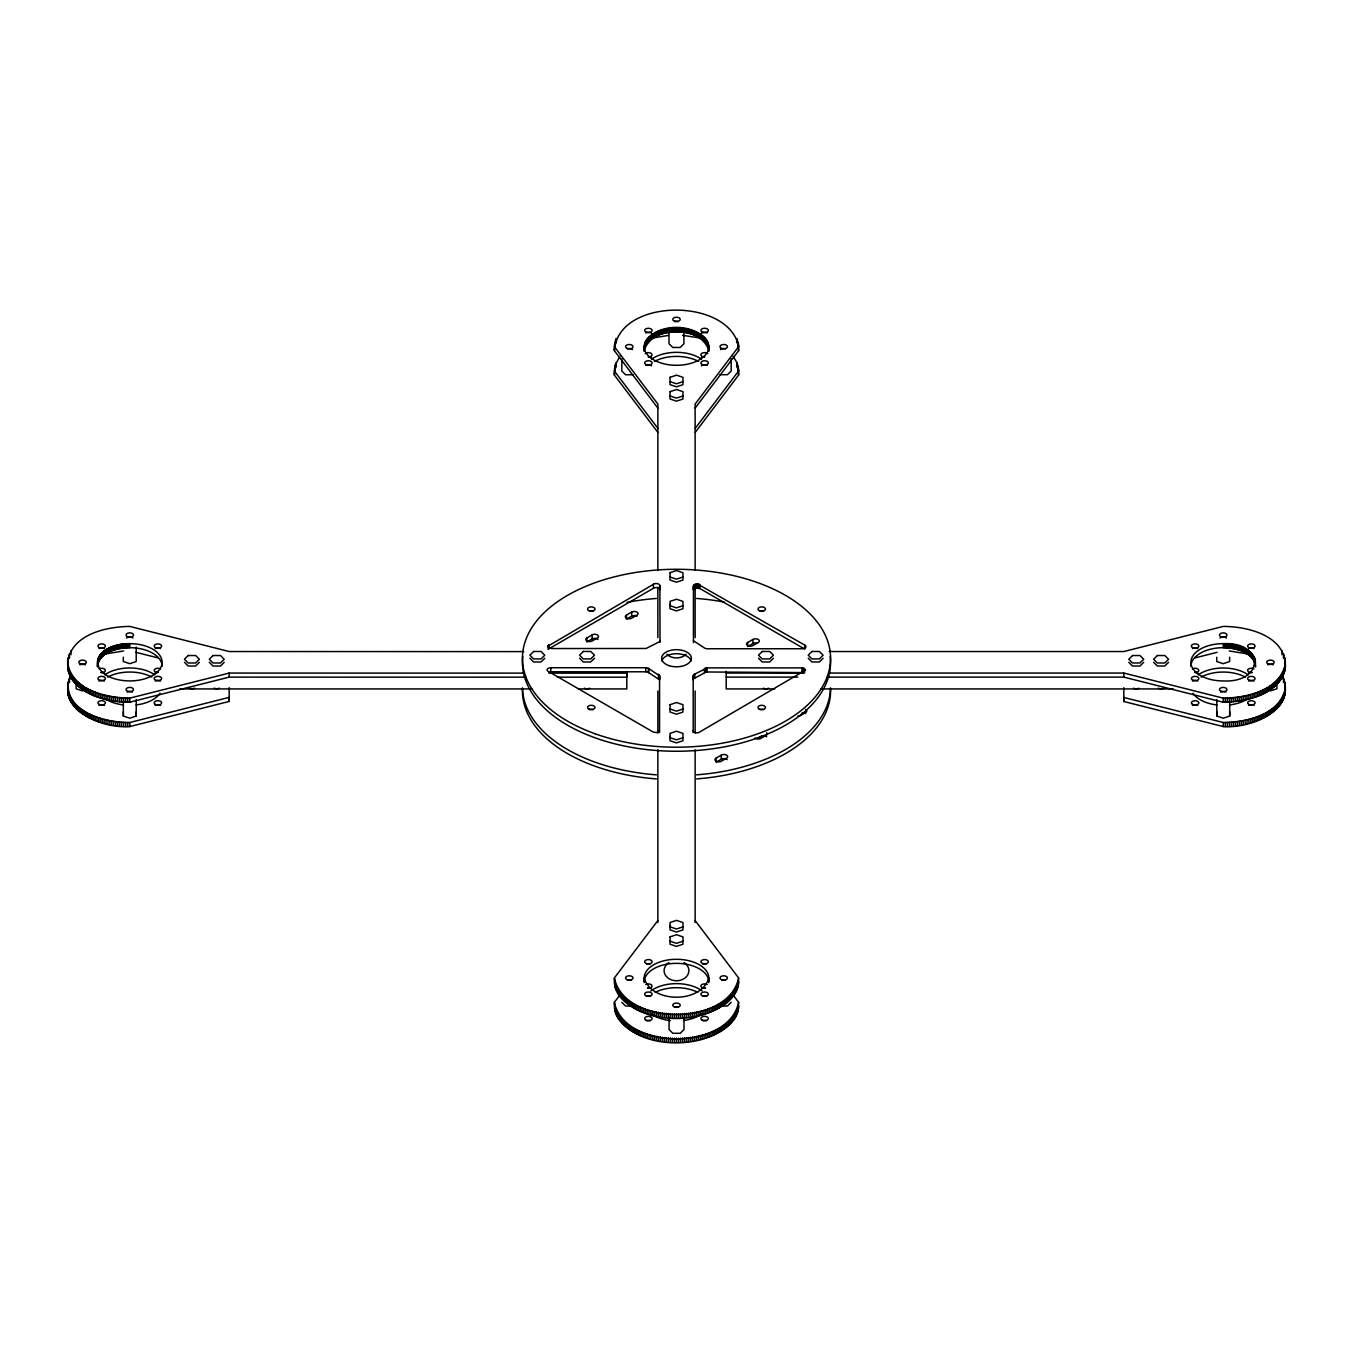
<?xml version="1.0" encoding="UTF-8"?>
<svg xmlns="http://www.w3.org/2000/svg" width="1353" height="1353" viewBox="0 0 1353 1353"><rect width="100%" height="100%" fill="white"/><g stroke="black" fill="none" stroke-linecap="round" stroke-linejoin="round"><path stroke-width="1.5" d="M626.794 671.342L626.794 677.21L557.368 677.193M659.537 732.497L659.571 675.773L648.391 668.382A3.721 2.148 0 0 0 645.77 667.739L550.789 667.722A3.721 2.148 0 0 0 547.559 670.953L653.144 732.007L656.729 732.599L659.537 730.535M693.193 732.616L693.193 675.84A3.721 2.148 0 0 1 694.326 674.318L707.112 667.875L801.974 667.892L805.644 670.073L698.774 732.531A3.721 2.148 0 0 1 693.193 730.671M693.429 642.658L693.463 585.934L697.252 583.819L805.441 645.516A3.721 2.148 0 0 1 802.211 648.747L707.23 648.747A3.721 2.148 0 0 1 704.609 648.087L693.429 640.713M670.073 604.402L670.006 608.715L676.432 610.896L682.927 608.765L682.994 601.425L676.568 599.244L670.073 601.358L670.006 605.67L676.432 607.852L682.927 605.721M670.073 736.404L670.006 740.7L676.432 742.882L682.927 740.767L682.994 733.427L676.568 731.229L670.073 733.36L670.006 737.656L676.432 739.837L682.927 737.723M670.073 925.537L670.006 929.849L676.432 932.031L682.927 929.917L682.994 922.56L676.568 920.378L670.073 922.492L670.006 926.805L676.432 928.987L682.927 926.873M657.93 432.453L614.38 375.085L615.192 365.175L619.894 356.211M614.38 375.085L614.499 368.676M738.62 1006.328C729.166 1055.864 617.611 1055.526 614.38 1002.319L619.336 995.757M733.647 995.707L738.62 1002.269C728.574 1051.01 624.511 1051.01 614.38 1002.319M1123.819 687.662L1123.836 701.514L1223.264 726.578C1250.899 728.793 1298.254 709.936 1282.035 675.096M97.467 666.336C99.395 651.791 117.491 647.833 129.787 647.698A32.303 18.654 0 0 1 162.089 666.352M657.862 408.099L614.38 350.715C617.628 297.457 729.081 297.136 738.62 346.656L695.138 404.04L695.138 570.425M614.38 350.715L614.499 344.305M644.214 351.323A32.303 18.654 0 0 1 644.197 350.715C651.419 325.024 701.581 325.024 708.803 350.715A32.303 18.654 0 0 1 708.786 351.323M708.803 977.948C701.581 1003.622 651.419 1003.622 644.197 977.948A32.303 18.654 0 0 1 676.5 959.294A32.303 18.654 0 0 1 708.803 977.948L708.786 982.616M738.62 982.007C729.115 1031.51 617.56 1031.189 614.38 977.948L657.862 920.547M695.138 920.547L738.62 977.948C728.523 1026.656 624.477 1026.656 614.38 977.948M827.19 677.109L1123.819 677.109L1223.23 702.224C1246.857 701.936 1281.68 694.326 1285.35 666.352C1285.857 635.741 1247.754 626.405 1223.23 626.422L1123.819 651.537L829.288 651.537M68.174 681.963C65.671 712.76 105.551 722.705 129.803 722.502L229.181 697.37L229.181 701.429L129.803 726.561C102.101 728.878 54.864 709.851 70.948 675.113M614.397 373.902L614.905 370.401M1285.062 694.19L1285.046 683.096M523.712 651.605L229.181 651.537L129.803 626.422C106.16 626.693 71.337 634.303 67.65 662.277C71.303 690.233 106.126 697.86 129.753 698.148L229.181 673.067L523.712 673.117M614.397 349.531L614.905 346.03M644.265 345.421L644.197 346.656A32.303 18.654 0 0 0 676.5 365.293A32.303 18.654 0 0 0 708.803 346.656C701.835 319.866 645.127 320.779 644.197 350.715M1285.046 669.87L1285.046 658.776M1285.215 664.644C1279.008 690.926 1246.519 697.776 1223.23 698.165L1123.819 673.05L829.288 673.05M1285.215 688.965C1279.042 715.247 1246.553 722.113 1223.264 722.519L1123.836 697.455L1123.836 701.514M68.191 657.592C62.424 690.487 104.012 702.951 129.753 702.207L229.181 677.126L525.81 677.176M97.636 660.45C97.179 676.145 117.237 680.948 129.77 680.931A32.303 18.654 0 0 0 162.089 662.293A32.303 18.654 0 0 0 129.787 643.639C116.206 643.385 95.014 649.541 97.484 666.944M693.599 585.375L693.463 589.993L693.463 585.934M69.764 681.422L69.274 682.555L69.274 678.496M616.494 341.43L615.987 342.563L615.987 338.504M616.478 365.8L615.987 366.934L615.987 362.875M69.781 657.051L69.274 658.184L69.274 654.125M660.027 642.438L659.875 585.663A3.721 2.148 0 0 0 654.277 583.803L547.61 646.362L551.28 648.544L646.142 648.476L658.911 641.999A3.721 2.148 0 0 0 660.044 640.493M693.599 589.434L696.271 587.946L699.856 588.521L804.731 649.085L804.849 645.077M695.205 428.377L738.62 370.976L736.996 362.824L733.072 356.177M695.205 432.436L738.62 375.035L738.484 368.625M695.138 408.099L738.62 350.715L738.501 344.305M731.178 1002.269L727.457 1006.006L719.999 1006.006M199.365 662.327L195.576 666.048L188.118 665.997L184.448 662.26M224.209 662.327L220.421 666.048L212.979 665.997L209.309 662.26M544.785 658.268L541.014 661.989L533.556 661.955L529.886 658.201M594.491 658.268L590.703 661.989L583.261 661.955L579.574 658.201M773.426 658.268L769.637 661.989L762.179 661.955L758.509 658.201M823.114 658.268L819.343 661.989L811.885 661.955L808.215 658.201M1143.691 662.327L1139.919 666.048L1132.461 665.997L1128.791 662.26M1168.552 662.327L1164.764 666.048L1157.305 665.997L1153.635 662.26M653.431 584.208L653.431 588.267L548.726 648.916L548.726 644.857M653.431 588.267L654.277 587.862A3.721 2.148 0 0 1 659.875 589.705L659.875 585.663M586.881 637.956L592.157 634.912A3.721 2.148 0 0 1 597.417 634.912A3.721 2.148 0 0 1 597.417 637.956L592.157 640.984A3.721 2.148 0 0 1 586.881 640.984A3.721 2.148 0 0 1 586.881 637.956L586.881 641.999L592.157 638.954A3.721 2.148 0 0 1 598.009 639.411M626.422 615.125L631.699 612.08A3.721 2.148 0 0 1 636.959 612.08A3.721 2.148 0 0 1 636.959 615.125L631.699 618.169A3.721 2.148 0 0 1 626.422 618.169A3.721 2.148 0 0 1 626.422 615.125L626.422 619.184L631.699 616.139A3.721 2.148 0 0 1 636.959 616.139M747.668 642.506L752.944 639.462A3.721 2.148 0 0 1 758.204 639.462A3.721 2.148 0 0 1 758.204 642.506L752.944 645.55A3.721 2.148 0 0 1 747.668 645.55A3.721 2.148 0 0 1 747.668 642.506L747.668 646.565M749.427 645.55L752.944 643.521A3.721 2.148 0 0 1 757.443 643.182M693.193 675.84L693.193 679.899A3.721 2.148 0 0 1 694.326 678.377L706.148 671.984L804.595 672.593L804.595 668.534M716.041 758.17L721.301 755.126A3.721 2.148 0 0 1 726.578 755.126A3.721 2.148 0 0 1 726.578 758.17L721.301 761.215A3.721 2.148 0 0 1 716.041 761.215A3.721 2.148 0 0 1 716.041 758.17L716.041 762.229L721.301 759.185A3.721 2.148 0 0 1 727.17 759.625M757.325 738.383L760.843 736.353A3.721 2.148 0 0 1 766.711 736.81M136.247 699.569L136.247 716.041L129.803 718.189L123.343 716.041L123.343 711.746M1270.45 690.926L1276.894 688.778L1276.894 684.466M1229.708 701.598L1229.708 716.058L1223.264 718.206L1216.804 716.058L1216.804 711.763M682.927 381.664L676.432 383.778L670.006 381.597M682.927 396.006L676.432 398.12L670.006 395.939M682.927 577.038L676.432 579.152L670.006 576.97M682.927 709.023L676.432 711.154L670.006 708.972M682.927 941.214L676.432 943.329L670.006 941.147M102.287 654.463L123.664 650.945M1194.784 657.964L1217.091 652.315M650.827 338.335L668.348 335.443M633.018 374.747L625.56 374.747L621.822 371.026L621.822 358.849M719.999 374.713L727.457 374.696L731.178 370.976L731.178 358.799M548.929 672.069A3.721 2.148 0 0 1 550.789 671.781L645.77 671.798A3.721 2.148 0 0 1 648.391 672.441L659.571 679.832L659.571 675.773M548.946 673.134L626.794 673.151M726.206 673.05L804.037 673.05M726.206 677.109L797.729 677.109M179.712 688.931L531.898 688.931M578.289 688.931L626.794 688.931L626.794 671.68M774.711 688.931L726.206 688.931L726.206 671.24M821.102 688.931L1173.288 688.931M633.018 1006.04L625.56 1006.04L621.822 1002.319M1223.23 643.639C1264.734 641.626 1264.734 682.961 1223.23 680.948A32.303 18.654 0 0 1 1190.911 662.293A32.303 18.654 0 0 1 1223.23 643.639L1223.23 647.698A32.303 18.654 0 0 0 1190.911 666.352M1223.23 647.698C1235.509 647.85 1253.622 651.808 1255.533 666.352M682.538 335.307L702.106 338.318M1229.268 650.945L1250.662 654.463M135.841 652.298L158.166 657.93M82.567 690.943L76.106 688.795L76.106 684.5M614.38 371.026L657.93 428.394M614.38 346.656L657.862 404.04L657.862 570.425M1283.219 681.388L1283.709 682.538L1283.709 678.479M736.506 365.75L736.996 366.883L736.996 362.824M1283.236 657.068L1283.726 658.218L1283.726 654.159M736.506 341.43L737.013 342.563L737.013 338.504M738.62 375.035L738.095 366.291M738.62 350.715L738.095 341.971M1285.215 688.339L1284.809 681.946M1285.215 664.002L1284.826 657.609M1229.64 657.237L1229.64 661.532L1223.197 663.697L1216.736 661.532L1216.736 657.237M1229.708 711.746L1229.708 716.058M229.181 687.595L229.181 701.429M136.247 711.746L136.247 716.041M123.309 657.22L123.309 661.532L129.77 663.68L136.213 661.516L136.213 647.072M1285.316 661.127L1285.316 667.536M1285.316 685.447L1285.316 691.857M1284.826 666.978L1284.826 671.037M1284.826 691.298L1284.826 695.357M1284.521 668.145L1284.521 672.204M1284.521 692.465L1284.521 696.524M1284.149 669.295L1284.149 673.354M1284.166 693.615L1284.166 697.674M1283.726 670.445L1283.726 674.504M1283.743 694.765L1283.743 698.824M1283.236 671.578L1283.236 675.637M1283.253 695.899L1283.253 699.958M1282.678 672.712L1282.678 676.771M1282.695 697.032L1282.695 701.091M1282.052 650.759L1282.052 654.818M1282.052 673.828L1282.035 679.155M1282.069 698.148L1282.069 702.207M1281.376 674.927L1281.376 678.986M1281.376 699.264L1281.376 703.306M1280.614 676.026L1280.614 680.085M1280.631 700.347L1280.631 704.406M1279.82 677.092L1279.82 681.151M1279.837 701.429L1279.837 705.488M1278.94 678.157L1278.94 682.216M1278.957 702.495L1278.957 706.554M1278.01 679.206L1278.01 683.265M1278.027 703.526L1278.027 707.585M1277.029 680.238L1277.029 684.297M1277.046 704.558L1277.046 708.617M1275.98 681.236L1275.98 685.294M1275.997 705.573L1275.997 709.615M1274.881 682.216L1274.881 686.275M1274.898 706.554L1274.898 710.613M1273.714 683.197L1273.714 687.239M1273.748 707.518L1273.748 711.577M1272.513 684.128L1272.513 688.187M1272.53 708.465L1272.53 712.524M1271.245 685.058L1271.245 689.117M1271.279 709.378L1271.279 713.437M1269.926 685.954L1269.926 690.013M1269.96 710.274L1269.96 714.333M1268.573 686.817L1268.573 690.876M1268.59 711.154L1268.59 715.213M1267.152 687.662L1267.152 691.721M1267.186 711.982L1267.186 716.041M1265.698 688.474L1265.698 692.533M1265.731 712.811L1265.731 716.87M1264.192 689.269L1264.192 693.328M1264.226 713.589L1264.226 717.648M1262.637 690.03L1262.637 694.089M1262.67 714.35L1262.67 718.409M1261.047 690.757L1261.047 694.816M1261.081 715.094L1261.081 719.136M1259.406 691.451L1259.406 695.51M1259.44 715.788L1259.44 719.847M1257.732 692.127L1257.732 696.186M1257.783 716.447L1257.783 720.506M1256.024 692.753L1256.024 696.812M1256.074 717.09L1256.074 721.149M1255.381 660.467L1255.516 666.961M1255.094 659.266L1255.246 663.917M1254.908 658.657L1254.908 662.716M1254.688 658.065L1254.688 662.124M1254.434 657.473L1254.434 661.532M1254.282 693.362L1254.282 697.421M1254.332 717.699L1254.332 721.758M1254.13 656.881L1254.13 660.941M1253.808 656.306L1253.808 660.365M1253.453 655.731L1253.453 659.79M1253.064 655.156L1253.064 659.215M1252.641 654.598L1252.641 658.657M1252.506 693.937L1252.506 697.996M1252.557 718.274L1252.557 722.333M1252.201 654.04L1252.201 658.099M1251.711 653.499L1251.711 657.558M1251.204 652.975L1251.204 657.034M1250.662 652.45L1250.662 656.509M1250.696 694.461L1250.696 698.52M1250.747 718.798L1250.747 722.857M1250.087 651.926L1250.087 655.985M1249.479 651.436L1249.479 655.495M1248.904 719.306L1248.904 723.365M1248.853 650.945L1248.853 655.004M1248.87 694.968L1248.87 699.027M1248.193 650.472L1248.193 654.514M1247.517 649.998L1247.517 654.057M1246.992 695.442L1246.992 699.501M1247.043 719.779L1247.043 723.838M1246.806 649.541L1246.806 653.6M1246.062 649.102L1246.062 653.161M1245.301 648.679L1245.301 652.738M1245.115 695.865L1245.115 699.924M1245.149 720.202L1245.149 724.261M1244.523 648.273L1244.523 652.332M1243.711 647.884L1243.711 651.943M1243.187 696.254L1243.187 700.313M1243.238 720.608L1243.238 724.667M1242.883 647.495L1242.883 651.554M1242.037 647.14L1242.037 651.199M1241.293 720.963L1241.293 725.022M1241.175 646.785L1241.175 650.844M1241.259 696.626L1241.259 700.685M1240.278 646.463L1240.278 650.522M1239.382 646.142L1239.382 650.201M1239.297 696.947L1239.297 701.006M1239.348 721.284L1239.348 725.343M1238.452 645.855L1238.452 649.897M1237.505 645.567L1237.505 649.626M1237.335 697.235L1237.335 701.294M1237.369 721.572L1237.369 725.631M1236.557 645.313L1236.557 649.372M1235.593 645.06L1235.593 649.119M1235.39 721.826L1235.39 725.885M1235.34 697.471L1235.34 701.53M1234.596 644.84L1234.596 648.899M1233.615 644.637L1233.615 648.696M1233.395 722.028L1233.395 726.087M1233.344 697.691L1233.344 701.75M1232.6 644.451L1232.6 648.51M1231.585 644.282L1231.585 648.341M1231.331 697.86L1231.331 701.919M1231.382 722.198L1231.382 726.257M1230.553 644.129L1230.553 648.188M1229.522 644.011L1229.522 648.053M1229.319 697.996L1229.319 702.055M1229.353 722.333L1229.353 726.392M1228.49 643.893L1228.49 647.952M1227.442 643.808L1227.442 647.867M1227.289 698.08L1227.289 702.139M1227.323 722.434L1227.323 726.493M1226.393 643.74L1226.393 647.799M1225.328 643.69L1225.328 647.749M1225.26 698.148L1225.26 702.207M1225.294 722.502L1225.294 726.561M1224.279 643.656L1224.279 647.715M1223.264 722.519L1223.264 726.578M1223.23 698.165L1223.23 702.224M1216.804 699.586L1216.804 716.058M1123.819 673.05L1123.819 677.109M803.834 668.196L803.834 672.255M802.938 667.976L802.938 672.035M801.974 667.892L801.974 671.951M752.944 639.462L752.944 643.521M738.62 977.948L738.501 984.341M738.62 1002.269L738.501 1008.678M738.332 343.138L738.332 347.197M738.332 367.458L738.332 371.517M738.332 981.466L738.332 985.525M738.332 1005.786L738.332 1009.845M738.095 982.633L738.095 986.692M738.095 1006.953L738.095 1011.012M737.791 983.783L737.791 987.842M737.808 1008.103L737.808 1012.162M737.436 339.654L737.436 343.713M737.419 363.974L737.419 368.033M737.436 984.933L737.436 988.992M737.436 1009.27L737.436 1013.329M737.013 986.083L737.013 990.142M737.013 1010.42L737.013 1014.479M736.506 987.233L736.506 991.292M736.522 1011.554L736.522 1015.613M735.947 988.35L735.947 992.409M735.964 1012.687L735.964 1016.746M735.339 989.466L735.339 993.525M735.339 1013.803L735.339 1017.862M734.645 990.582L734.645 994.641M734.662 1014.902L734.662 1018.961M733.918 1016.002L733.918 1020.061M733.901 991.664L733.901 995.723M733.089 992.747L733.089 996.806M733.106 1017.067L733.106 1021.126M732.227 993.812L732.227 997.871M732.244 1018.132L732.244 1022.191M731.296 994.844L731.296 998.903M731.313 1019.181L731.313 1023.24M730.299 995.876L730.299 999.935M730.332 1020.213L730.332 1024.255M729.267 996.89L729.267 1000.949M729.284 1021.211L729.284 1025.27M728.151 997.871L728.151 1001.93M728.185 1022.191L728.185 1026.25M727.001 998.835L727.001 1002.894M727.018 1023.172L727.018 1027.231M725.783 999.782L725.783 1003.841M725.817 1024.103L725.817 1028.162M724.531 1000.696L724.531 1004.755M724.548 1025.033L724.548 1029.092M723.212 1001.592L723.212 1005.651M723.246 1025.929L723.246 1029.988M721.842 1002.472L721.842 1006.514M721.876 1026.792L721.876 1030.851M721.301 755.126L721.301 759.185M720.439 1003.3L720.439 1007.359M720.456 1027.637L720.456 1031.696M718.967 1004.129L718.967 1008.188M719.001 1028.449L719.001 1032.508M717.462 1004.907L717.462 1008.966M717.496 1029.244L717.496 1033.303M715.906 1005.668L715.906 1009.727M715.94 1030.005L715.94 1034.064M714.316 1006.395L714.316 1010.454M714.35 1030.732L714.35 1034.791M712.693 1007.106L712.693 1011.165M712.727 1031.426L712.727 1035.485M711.018 1007.765L711.018 1011.824M711.052 1032.102L711.052 1036.161M709.31 1008.408L709.31 1012.467M709.344 1032.745L709.344 1036.804M708.651 344.829L708.803 350.715M708.38 343.611L708.532 348.279M708.177 343.002L708.177 347.061M707.704 341.819L707.957 346.469M707.416 341.227L707.416 345.286M707.568 1009L707.568 1013.059M707.602 1033.337L707.602 1037.396M707.095 340.652L707.095 344.711M707.112 667.875L707.112 671.917M706.74 340.077L706.74 344.136M706.351 339.518L706.351 343.577M706.148 667.925L706.148 671.984M705.928 338.943L705.928 343.002M705.792 1009.575L705.792 1013.634M705.826 1033.912L705.826 1037.971M705.471 338.402L705.471 342.461M705.251 668.145L705.251 672.204M704.998 337.861L704.998 341.92M704.473 337.32L704.473 341.379M704.456 668.467L704.456 672.526M703.932 336.796L703.932 340.855M703.983 1010.116L703.983 1014.175M704.017 1034.453L704.017 1038.512M703.357 336.288L703.357 340.347M702.765 335.781L702.765 339.84M702.122 335.29L702.122 339.349M702.139 1010.623L702.139 1014.665M702.173 1034.96L702.173 1039.019M701.48 334.817L701.48 338.876M700.786 334.343L700.786 338.402M700.076 333.903L700.076 337.962M700.279 1011.08L700.279 1015.139M700.313 1035.417L700.313 1039.476M699.856 584.462L699.856 588.521M699.349 333.464L699.349 337.523M699.095 584.124L699.095 588.183M698.588 333.041L698.588 337.1M698.385 1011.52L698.385 1015.579M698.419 1035.857L698.419 1039.916M698.216 583.904L698.216 587.963M697.793 332.618L697.793 336.677M696.998 332.229L696.998 336.288M697.252 583.819L697.252 587.879M696.474 1011.909L696.474 1015.968M696.507 1036.246L696.507 1040.305M696.169 331.857L696.169 335.916M696.271 583.887L696.271 587.946M695.324 331.485L695.324 335.544M695.374 584.09L695.374 588.149M695.138 587.117L695.138 637.652M695.138 690.994L695.138 733.106M695.138 749.816L695.138 922.509M694.715 674.098L694.715 678.157M694.444 331.147L694.444 335.206M694.596 584.428L694.596 588.487M694.529 1012.264L694.529 1016.323M694.579 1036.618L694.579 1040.66M694.326 674.318L694.326 678.377M693.988 584.868L693.988 588.927M693.565 330.808L693.565 334.868M692.651 330.504L692.651 334.546M692.584 1012.585L692.584 1016.644M692.618 1036.939L692.618 1040.998M691.721 330.2L691.721 334.259M690.791 329.929L690.791 333.971M690.605 1012.873L690.605 1016.932M690.656 1037.227L690.656 1041.269M689.827 329.658L689.827 333.717M688.863 329.422L688.863 333.481M688.626 1013.126L688.626 1017.185M688.66 1037.463L688.66 1041.522M687.882 329.185L687.882 333.244M686.884 328.982L686.884 333.041M686.614 1013.329L686.614 1017.388M686.664 1037.683L686.664 1041.742M685.886 328.796L685.886 332.855M684.855 328.627L684.855 332.686M684.601 1013.498L684.601 1017.557M684.652 1037.852L684.652 1041.911M683.84 328.491L683.925 343.73L680.204 347.467L672.745 347.467L669.008 343.747L669.008 331.57M683.992 1017.371L683.992 1029.548L680.271 1033.286L672.813 1033.286L669.075 1029.548L669.075 1017.388M682.808 328.356L682.808 332.415M682.639 1037.988L682.639 1042.047M682.588 1013.634L682.588 1017.693M681.76 328.255L681.76 332.297M680.711 328.153L680.711 332.212M680.559 1013.735L680.559 1017.794M680.61 1038.089L680.61 1042.148M679.663 328.086L679.663 332.145M678.614 328.035L678.614 332.094M678.529 1013.786L678.529 1017.845M678.58 1038.14L678.58 1042.199M677.549 328.001L677.549 332.06M676.5 328.001L676.5 332.06M676.5 1013.82L676.5 1017.879M676.551 1038.157L676.551 1042.216M675.435 328.001L675.435 332.06M674.471 1013.786L674.471 1017.845M674.504 1038.14L674.504 1042.199M674.386 328.035L674.386 332.094M673.337 328.086L673.337 332.145M672.475 1038.089L672.475 1042.148M672.289 328.153L672.289 332.212M672.441 1013.735L672.441 1017.794M671.24 328.255L671.24 332.297M670.192 328.356L670.192 332.415M670.411 1013.634L670.411 1017.693M670.462 1037.988L670.462 1042.047M669.16 328.491L669.16 332.55M668.399 1013.498L668.399 1017.557M668.433 1037.852L668.433 1041.911M668.145 328.627L668.145 332.686M667.114 328.796L667.114 332.855M666.386 1013.329L666.386 1017.388M666.42 1037.683L666.42 1041.742M666.116 328.982L666.116 333.041M665.118 329.185L665.118 333.244M664.374 1013.126L664.374 1017.185M664.424 1037.48L664.424 1041.539M664.137 329.422L664.137 333.481M663.173 329.658L663.173 333.717M662.395 1012.873L662.395 1016.932M662.429 1037.227L662.429 1041.286M662.209 329.929L662.209 333.971M661.279 330.2L661.279 334.259M660.349 330.504L660.349 334.546M660.416 1012.585L660.416 1016.644M660.467 1036.939L660.467 1040.998M659.435 330.808L659.435 334.868M659.469 675.215L659.469 679.274M659.097 674.69L659.097 678.749M658.556 331.147L658.556 335.206M658.522 674.234L658.522 678.293M658.471 1012.264L658.471 1016.323M658.505 1036.618L658.505 1040.677M657.862 587.117L657.862 637.652M657.862 690.994L657.862 733.106M657.862 749.816L657.862 922.509M657.676 331.485L657.676 335.544M656.831 331.857L656.831 335.916M656.526 1011.909L656.526 1015.968M656.577 1036.263L656.577 1040.322M656.002 332.229L656.002 336.288M655.207 332.618L655.207 336.677M654.412 333.041L654.412 337.1M654.615 1011.52L654.615 1015.579M654.649 1035.874L654.649 1039.933M653.651 333.464L653.651 337.523M652.924 333.903L652.924 337.962M652.721 1011.08L652.721 1015.139M652.772 1035.434L652.772 1039.493M652.214 334.343L652.214 338.402M651.52 334.817L651.52 338.876M650.878 335.29L650.878 339.349M650.861 1010.623L650.861 1014.665M650.894 1034.977L650.894 1039.036M650.235 335.781L650.235 339.84M649.643 336.288L649.643 340.347M649.068 336.796L649.068 340.855M649.068 1034.47L649.068 1038.529M648.78 668.619L648.78 672.678M649.017 1010.116L649.017 1014.175M648.527 337.32L648.527 341.379M648.391 668.382L648.391 672.441M648.002 337.861L648.002 341.92M647.529 338.402L647.529 342.461M647.208 1009.575L647.208 1013.634M647.258 1033.946L647.258 1038.005M647.072 338.943L647.072 343.002M646.649 339.518L646.649 343.577M646.26 340.077L646.26 344.136M645.905 340.652L645.905 344.711M645.77 667.739L645.77 671.798M645.584 341.227L645.584 345.286M645.432 1009L645.432 1013.059M645.482 1033.371L645.482 1037.43M645.296 341.819L645.296 345.878M645.043 342.41L645.043 346.469M644.806 343.002L644.62 347.67M644.468 344.22L644.349 348.871M644.197 977.948L644.214 982.616M643.724 1032.762L643.724 1036.821M643.69 1008.408L643.69 1012.467M642.015 1032.136L642.015 1036.195M641.982 1007.765L641.982 1011.824M640.341 1031.46L640.341 1035.519M640.307 1007.106L640.307 1011.165M638.684 1006.395L638.684 1010.454M638.717 1030.766L638.717 1034.825M637.094 1005.668L637.094 1009.727M637.128 1030.039L637.128 1034.098M635.538 1004.907L635.538 1008.966M635.572 1029.278L635.572 1033.337M634.033 1004.129L634.033 1008.188M634.067 1028.483L634.067 1032.542M632.561 1003.3L632.561 1007.359M632.595 1027.671L632.595 1031.73M631.699 612.08L631.699 616.139M631.158 1002.472L631.158 1006.514M631.191 1026.826L631.191 1030.885M629.788 1001.592L629.788 1005.651M629.821 1025.963L629.821 1030.022M628.502 1025.067L628.502 1029.126M628.469 1000.696L628.469 1004.755M627.217 999.782L627.217 1003.841M627.234 1024.153L627.234 1028.212M625.999 998.835L625.999 1002.894M626.033 1023.206L626.033 1027.265M624.849 997.871L624.849 1001.93M624.866 1022.242L624.866 1026.301M623.733 996.89L623.733 1000.949M623.767 1021.261L623.767 1025.32M622.701 995.876L622.701 999.935M622.718 1020.247L622.718 1024.306M621.737 1019.232L621.737 1023.274M621.703 994.844L621.703 998.903M620.773 993.812L620.773 997.871M620.807 1018.183L620.807 1022.242M619.911 992.747L619.911 996.806M619.928 1017.118L619.928 1021.177M619.099 991.664L619.099 995.723M619.116 1016.035L619.116 1020.094M618.355 990.582L618.355 994.641M618.372 1014.953L618.372 1019.012M617.661 989.466L617.661 993.525M617.678 1013.854L617.678 1017.913M617.053 988.35L617.053 992.409M617.053 1012.737L617.053 1016.779M616.494 987.233L616.494 991.292M616.494 1011.604L616.494 1015.663M615.987 986.083L615.987 990.142M616.004 1010.471L616.004 1014.513M615.564 339.654L615.564 343.713M615.564 364.025L615.564 368.084M615.564 984.933L615.564 988.992M615.581 1009.321L615.581 1013.38M615.209 983.783L615.209 987.842M615.209 1008.154L615.209 1012.213M614.905 341.971L614.668 347.197M614.905 366.342L614.668 371.568M614.668 981.466L614.905 986.692M614.668 1005.837L614.905 1011.063M614.397 979.115L614.499 984.341M614.414 1003.486L614.516 1008.729M592.157 634.912L592.157 638.954M550.789 667.722L550.789 671.781M548.134 645.296L548.134 649.355M229.181 673.067L229.181 677.126M129.787 643.639L129.787 647.698M129.753 698.148L129.753 702.207M129.803 722.502L129.803 726.561M128.738 643.639L128.738 647.698M127.672 643.673L127.672 647.732M127.723 698.131L127.723 702.19M127.774 722.485L127.774 726.544M126.624 643.724L126.624 647.783M125.694 698.08L125.694 702.139M125.744 722.417L125.744 726.476M125.575 643.791L125.575 647.85M124.527 643.876L124.527 647.935M123.664 697.979L123.664 702.038M123.715 722.333L123.715 726.392M123.478 643.994L123.478 648.053M123.343 701.598L123.343 716.041M122.447 644.113L122.447 648.172M121.685 722.198L121.685 726.257M121.432 644.265L121.432 648.324M121.652 697.844L121.652 701.903M120.417 644.434L120.417 648.493M119.639 697.674L119.639 701.733M119.673 722.028L119.673 726.087M119.402 644.62L119.402 648.679M118.404 644.823L118.404 648.882M117.643 697.455L117.643 701.514M117.677 721.809L117.677 725.868M117.423 645.043L117.423 649.102M116.459 645.296L116.459 649.355M115.495 645.55L115.495 649.609M115.648 697.218L115.648 701.277M115.698 721.572L115.698 725.631M114.565 645.838L114.565 649.897M113.635 646.125L113.635 650.184M113.669 696.93L113.669 700.989M113.72 721.284L113.72 725.343M112.722 646.446L112.722 650.505M111.842 646.768L111.842 650.827M111.724 696.609L111.724 700.668M111.758 720.963L111.758 725.022M110.963 647.123L110.963 651.182M110.117 647.478L110.117 651.537M109.779 696.237L109.779 700.296M109.83 720.608L109.83 724.667M109.289 647.867L109.289 651.926M108.477 648.256L108.477 652.315M107.868 695.848L107.868 699.907M107.919 720.202L107.919 724.261M107.699 648.662L107.699 652.721M106.938 649.085L106.938 653.144M106.21 649.525L106.21 653.584M105.974 695.425L105.974 699.467M106.024 719.779L106.024 723.838M105.5 649.981L105.5 654.04M104.807 650.438L104.807 654.497M104.147 650.928L104.147 654.987M104.113 694.952L104.113 699.011M104.164 719.306L104.164 723.365M103.521 651.419L103.521 655.478M102.929 651.909L102.929 655.968M102.354 652.434L102.354 656.493M102.287 694.444L102.287 698.503M102.321 718.815L102.321 722.874M101.813 652.958L101.813 657.017M101.289 653.482L101.289 657.541M100.815 654.023L100.815 658.082M100.359 654.581L100.359 658.64M100.477 693.903L100.477 697.962M100.511 718.274L100.511 722.333M99.936 655.14L99.936 659.199M99.547 655.715L99.547 659.774M99.192 656.29L99.192 660.332M98.87 656.865L98.87 660.924M98.583 657.457L98.583 661.516M98.701 693.345L98.701 697.404M98.735 717.699L98.735 721.758M98.312 658.048L98.312 662.107M98.093 658.64L98.093 662.699M97.906 659.232L97.754 663.9M96.959 692.736L96.959 696.795M96.993 717.107L96.993 721.166M95.251 692.093L95.251 696.152M95.285 716.464L95.285 720.523M93.577 691.434L93.577 695.493M93.611 715.788L93.611 719.847M91.936 690.74L91.936 694.782M91.97 715.094L91.97 719.153M90.38 714.367L90.38 718.426M90.347 689.996L90.347 694.055M88.791 689.235L88.791 693.294M88.824 713.606L88.824 717.665M87.285 688.457L87.285 692.516M87.319 712.828L87.319 716.887M85.831 687.645L85.831 691.704M85.865 711.999L85.865 716.058M84.41 686.8L84.41 690.859M84.444 711.154L84.444 715.213M83.057 685.92L83.057 689.979M83.074 710.291L83.074 714.35M81.738 685.024L81.738 689.083M81.772 709.395L81.772 713.454M80.47 684.111L80.47 688.17M80.504 708.482L80.504 712.541M79.269 683.164L79.269 687.223M79.286 707.534L79.286 711.593M78.102 682.2L78.102 686.259M78.136 706.57L78.136 710.629M77.003 681.219L77.003 685.278M77.036 705.589L77.036 709.649M75.954 680.204L75.954 684.263M75.988 704.575L75.988 708.634M74.973 679.189L74.973 683.231M74.99 703.56L74.99 707.619M74.043 678.141L74.043 682.2M74.06 702.511L74.06 706.57M73.197 701.446L73.197 705.505M73.18 677.075L73.18 681.134M72.369 675.993L72.369 680.052M72.385 700.364L72.385 704.423M71.624 674.91L71.624 678.969M71.641 699.281L71.641 703.34M70.948 650.742L70.948 654.801M70.948 673.794L70.948 679.172M70.948 698.182L70.948 702.241M70.322 672.678L70.322 676.737M70.339 697.049L70.339 701.108M69.764 671.562L69.764 675.621M69.781 695.932L69.781 699.991M69.274 670.411L69.274 674.471M69.274 694.782L69.274 698.841M68.834 669.261L68.834 673.32M68.851 693.649L68.851 697.708M68.479 668.111L68.479 672.17M68.479 692.482L68.479 696.541M68.174 666.944L68.174 671.003M68.191 691.332L68.191 695.391M67.954 658.759L67.954 662.818M67.954 665.794L67.954 669.836M67.954 683.13L67.954 687.189M67.954 690.165L67.954 694.224M67.785 659.926L67.785 668.67M67.785 684.297L67.785 693.057M1247.534 698.926A32.303 18.654 0 0 1 1229.556 704.93M1216.939 704.947A32.303 18.654 0 0 1 1194.259 694.901M1193.803 694.36A32.303 18.654 0 0 1 1192.991 693.226M1198.234 674.826A32.303 18.654 0 0 1 1248.176 674.809M1253.96 668.872A3.721 2.148 0 0 0 1247.72 669.853A3.721 2.148 0 0 0 1252.286 672.475A3.721 2.148 0 0 0 1248.684 672.931M1192.483 705.42A3.721 2.148 0 0 1 1197.76 705.42M1192.45 668.906A3.721 2.148 0 0 1 1198.521 669.6A3.721 2.148 0 0 1 1195.088 672.576M1195.088 672.323A3.721 2.148 0 0 1 1197.726 672.965M1201.126 677.092A32.303 18.654 0 0 1 1245.284 677.075M1163.732 688.187A3.721 2.148 0 0 1 1158.456 688.187M1248.718 705.403A3.721 2.148 0 0 1 1253.994 705.403M1138.888 688.203A3.721 2.148 0 0 1 1133.611 688.203M1220.626 692.093A3.721 2.148 0 0 1 1225.886 692.093M1219.966 638.024A3.721 2.148 0 0 1 1223.18 636.942A3.721 2.148 0 0 1 1226.41 638.024M1267.795 664.813A3.721 2.148 0 0 1 1273.072 664.813M1192.467 681.066A3.721 2.148 0 0 1 1197.743 681.066M1248.701 648.594A3.721 2.148 0 0 1 1253.977 648.594M1248.701 681.066A3.721 2.148 0 0 1 1253.977 681.066M1192.467 648.594A3.721 2.148 0 0 1 1197.743 648.594M701.48 1014.107A32.303 18.654 0 0 1 683.857 1020.45M670.225 1020.585A32.303 18.654 0 0 1 651.537 1014.141M650.861 990.954A32.303 18.654 0 0 1 702.122 990.92M645.719 984.544A3.721 2.148 0 0 1 651.96 985.508A3.721 2.148 0 0 1 647.394 988.147A3.721 2.148 0 0 1 650.218 988.265M702.765 1020.703A3.721 2.148 0 0 1 706.503 1020.703M707.23 984.527A3.721 2.148 0 0 0 700.989 985.491A3.721 2.148 0 0 0 705.556 988.13A3.721 2.148 0 0 0 702.731 988.248M655.173 992.341A32.303 18.654 0 0 1 697.776 992.324M646.531 1020.737A3.721 2.148 0 0 1 650.269 1020.737M644.214 981.399A32.303 18.654 0 0 1 676.5 963.353A32.303 18.654 0 0 1 708.786 981.399M721.842 980.113A3.721 2.148 0 0 1 725.58 980.113M674.673 1007.393A3.721 2.148 0 0 1 678.394 1007.393M627.42 980.164A3.721 2.148 0 0 1 631.141 980.164M646.514 996.366A3.721 2.148 0 0 1 650.252 996.366M646.514 963.911A3.721 2.148 0 0 1 650.252 963.911M702.748 963.911A3.721 2.148 0 0 1 706.486 963.911M702.748 996.366A3.721 2.148 0 0 1 706.486 996.366M160.009 693.193A32.303 18.654 0 0 1 136.095 704.93M123.478 704.93A32.303 18.654 0 0 1 105.5 698.943M104.79 674.809A32.303 18.654 0 0 1 154.749 674.792M107.682 677.075A32.303 18.654 0 0 1 151.857 677.075M157.878 672.542A3.721 2.148 0 0 1 154.445 669.566A3.721 2.148 0 0 1 160.517 668.872M155.24 672.931A3.721 2.148 0 0 1 157.878 672.306M99.04 705.403A3.721 2.148 0 0 1 104.299 705.403M155.274 705.403A3.721 2.148 0 0 1 160.533 705.403M99.023 668.889A3.721 2.148 0 0 1 105.246 669.853A3.721 2.148 0 0 1 100.68 672.492A3.721 2.148 0 0 1 104.282 672.948M219.389 688.136A3.721 2.148 0 0 1 214.129 688.136M194.544 688.136A3.721 2.148 0 0 1 189.268 688.136M127.165 692.076A3.721 2.148 0 0 1 132.425 692.076M126.539 638.007A3.721 2.148 0 0 1 129.753 636.925A3.721 2.148 0 0 1 132.983 638.007M155.274 648.594A3.721 2.148 0 0 1 160.533 648.594M79.928 664.83A3.721 2.148 0 0 1 85.205 664.83M99.04 648.577A3.721 2.148 0 0 1 104.316 648.577M155.257 681.049A3.721 2.148 0 0 1 160.517 681.066M99.023 681.049A3.721 2.148 0 0 1 104.282 681.049M651.52 359.171A32.303 18.654 0 0 1 701.463 359.154M654.395 361.454A32.303 18.654 0 0 1 698.571 361.437M645.127 353.708A3.721 2.148 0 0 1 651.588 353.708A3.721 2.148 0 0 1 648.375 356.921M648.358 356.685A3.721 2.148 0 0 1 651.588 357.75M704.592 356.904A3.721 2.148 0 0 1 701.361 353.674A3.721 2.148 0 0 1 707.822 353.674M701.361 357.733A3.721 2.148 0 0 1 704.592 356.668M627.42 348.871A3.721 2.148 0 0 1 632.511 349.649M720.489 349.615A3.721 2.148 0 0 1 725.58 348.82M674.606 321.591A3.721 2.148 0 0 1 678.327 321.591M701.395 365.868A3.721 2.148 0 0 1 707.247 365.411M645.753 332.956A3.721 2.148 0 0 1 651.605 333.396M701.395 333.396A3.721 2.148 0 0 1 707.247 332.956M645.753 365.411A3.721 2.148 0 0 1 651.605 365.868M830.488 689.556A154.073 88.96 0 0 1 696.609 774.846M656.391 774.846A154.073 88.96 0 0 1 522.512 689.556M626.98 602.406A154.073 88.96 0 0 1 656.391 598.449M696.609 598.449A154.073 88.96 0 0 1 724.43 602.102M589.671 688.17A3.721 2.148 0 0 1 584.395 688.17M768.605 688.17A3.721 2.148 0 0 1 763.329 688.17M766.711 732.751A3.721 2.148 0 0 1 766.119 735.339L760.843 738.383A3.721 2.148 0 0 1 754.991 737.943M805.661 709.479A3.721 2.148 0 0 1 805.661 712.524L800.384 715.568A3.721 2.148 0 0 1 797.746 716.194M830.488 687.798A154.073 88.96 0 0 1 696.609 778.905M656.391 778.905A154.073 88.96 0 0 1 522.512 687.798M802.058 712.98A3.721 2.148 0 0 1 805.661 713.538M830.252 656.476A154.073 88.96 0 0 1 676.5 751.253A154.073 88.96 0 0 1 522.748 656.476M589.418 611.235A3.721 2.148 0 0 1 593.138 611.235M759.862 709.632A3.721 2.148 0 0 1 763.582 709.632M759.862 611.235A3.721 2.148 0 0 1 763.582 611.235M589.418 709.632A3.721 2.148 0 0 1 593.138 709.632M661.837 660.907A14.866 8.575 0 0 1 676.5 653.719A14.866 8.575 0 0 1 691.163 660.907M686.106 654.243A12.431 10.147 0 0 1 666.894 654.243M685.836 963.945A12.431 10.147 0 0 1 685.092 977.948A12.431 10.147 0 0 1 667.908 977.948A12.431 10.147 0 0 1 667.164 963.945M667.706 963.454A12.431 10.147 0 0 1 668.94 962.575M684.06 962.575A12.431 10.147 0 0 1 685.294 963.454M670.073 391.643L670.006 398.983L676.432 401.164L682.927 399.05L682.994 391.71L676.568 389.512L670.073 391.643M670.073 377.284L670.006 384.641L676.432 386.823L682.927 384.709L682.994 377.352L676.568 375.17L670.073 377.284M670.073 572.657L670.006 580.014L676.432 582.196L682.927 580.082L682.994 572.725L676.568 570.543L670.073 572.657M670.073 704.659L670.006 712.016L676.432 714.198L682.927 712.067L682.994 704.727L676.568 702.545L670.073 704.659M670.073 936.851L670.006 944.191L676.432 946.373L682.927 944.259L682.994 936.919L676.568 934.72L670.073 936.851M188.236 655.512L184.448 659.215L188.118 662.97L195.576 663.004L199.365 659.283L195.695 655.545L188.236 655.512M213.081 655.512L209.309 659.215L212.979 662.97L220.421 663.004L224.209 659.283L220.539 655.545L213.081 655.512M533.657 651.453L529.886 655.156L533.556 658.911L541.014 658.945L544.785 655.224L541.115 651.486L533.657 651.453M583.363 651.453L579.574 655.156L583.261 658.911L590.703 658.945L594.491 655.224L590.821 651.486L583.363 651.453M762.297 651.453L758.509 655.156L762.179 658.911L769.637 658.945L773.426 655.224L769.739 651.486L762.297 651.453M811.986 651.453L808.215 655.156L811.885 658.911L819.343 658.945L823.114 655.224L819.444 651.486L811.986 651.453M1132.579 655.512L1128.791 659.215L1132.461 662.97L1139.919 663.004L1143.691 659.283L1140.021 655.545L1132.579 655.512M1157.424 655.512L1153.635 659.215L1157.305 662.97L1164.764 663.004L1168.552 659.283L1164.882 655.545L1157.424 655.512M1192.5 704.406A3.721 2.148 0 0 0 1198.724 703.442A3.721 2.148 0 0 0 1194.158 700.803A3.721 2.148 0 0 0 1192.5 704.406M1248.718 704.389A3.721 2.148 0 0 0 1254.958 703.425A3.721 2.148 0 0 0 1250.392 700.786A3.721 2.148 0 0 0 1248.718 704.389M1221.353 691.417A3.721 2.148 0 0 0 1226.951 689.556A3.721 2.148 0 0 0 1221.353 687.696A3.721 2.148 0 0 0 1221.353 691.417M1221.353 636.908A3.721 2.148 0 0 0 1226.951 635.031A3.721 2.148 0 0 0 1221.353 633.17A3.721 2.148 0 0 0 1221.353 636.908M1267.812 663.816A3.721 2.148 0 0 0 1274.036 662.852A3.721 2.148 0 0 0 1269.469 660.213A3.721 2.148 0 0 0 1267.812 663.816M1248.701 680.052A3.721 2.148 0 0 0 1254.941 679.088A3.721 2.148 0 0 0 1250.375 676.449A3.721 2.148 0 0 0 1248.701 680.052M1193.245 680.39A3.721 2.148 0 0 0 1198.843 678.529A3.721 2.148 0 0 0 1193.245 676.669A3.721 2.148 0 0 0 1193.245 680.39M1248.701 647.58A3.721 2.148 0 0 0 1254.941 646.616A3.721 2.148 0 0 0 1250.375 643.977A3.721 2.148 0 0 0 1248.701 647.58M1193.245 647.935A3.721 2.148 0 0 0 1198.843 646.058A3.721 2.148 0 0 0 1193.245 644.197A3.721 2.148 0 0 0 1193.245 647.935M702.004 1020.044A3.721 2.148 0 0 0 708.245 1019.063A3.721 2.148 0 0 0 703.661 1016.441A3.721 2.148 0 0 0 702.004 1020.044M645.77 1020.061A3.721 2.148 0 0 0 652.011 1019.097A3.721 2.148 0 0 0 647.444 1016.458A3.721 2.148 0 0 0 645.77 1020.061M627.42 979.809A3.721 2.148 0 0 0 633.018 977.948A3.721 2.148 0 0 0 627.42 976.088A3.721 2.148 0 0 0 627.42 979.809M721.859 979.809A3.721 2.148 0 0 0 727.44 977.948A3.721 2.148 0 0 0 721.859 976.088A3.721 2.148 0 0 0 721.859 979.809M674.64 1007.072A3.721 2.148 0 0 0 680.221 1005.211A3.721 2.148 0 0 0 674.64 1003.334A3.721 2.148 0 0 0 674.64 1007.072M646.514 996.045A3.721 2.148 0 0 0 652.112 994.184A3.721 2.148 0 0 0 646.514 992.307A3.721 2.148 0 0 0 646.514 996.045M646.514 963.573A3.721 2.148 0 0 0 652.112 961.712A3.721 2.148 0 0 0 646.514 959.852A3.721 2.148 0 0 0 646.514 963.573M702.748 996.045A3.721 2.148 0 0 0 708.346 994.184A3.721 2.148 0 0 0 702.748 992.307A3.721 2.148 0 0 0 702.748 996.045M702.748 963.573A3.721 2.148 0 0 0 708.346 961.712A3.721 2.148 0 0 0 702.748 959.852A3.721 2.148 0 0 0 702.748 963.573M99.04 704.389A3.721 2.148 0 0 0 105.28 703.425A3.721 2.148 0 0 0 100.714 700.786A3.721 2.148 0 0 0 99.04 704.389M155.274 704.389A3.721 2.148 0 0 0 161.497 703.408A3.721 2.148 0 0 0 156.931 700.786A3.721 2.148 0 0 0 155.274 704.389M127.926 636.891A3.721 2.148 0 0 0 133.524 635.031A3.721 2.148 0 0 0 127.926 633.153A3.721 2.148 0 0 0 127.926 636.891M127.892 691.4A3.721 2.148 0 0 0 133.49 689.54A3.721 2.148 0 0 0 127.892 687.679A3.721 2.148 0 0 0 127.892 691.4M80.69 664.137A3.721 2.148 0 0 0 86.288 662.277A3.721 2.148 0 0 0 80.69 660.416A3.721 2.148 0 0 0 80.69 664.137M99.801 647.901A3.721 2.148 0 0 0 105.399 646.041A3.721 2.148 0 0 0 99.818 644.18A3.721 2.148 0 0 0 99.801 647.901M156.035 647.918A3.721 2.148 0 0 0 161.633 646.058A3.721 2.148 0 0 0 156.035 644.197A3.721 2.148 0 0 0 156.035 647.918M99.784 680.373A3.721 2.148 0 0 0 105.382 678.513A3.721 2.148 0 0 0 99.784 676.652A3.721 2.148 0 0 0 99.784 680.373M156.018 680.39A3.721 2.148 0 0 0 161.616 678.529A3.721 2.148 0 0 0 156.018 676.652A3.721 2.148 0 0 0 156.018 680.39M721.859 348.516A3.721 2.148 0 0 0 727.44 346.656A3.721 2.148 0 0 0 721.859 344.778A3.721 2.148 0 0 0 721.859 348.516M626.642 348.178A3.721 2.148 0 0 0 632.883 347.214A3.721 2.148 0 0 0 628.316 344.575A3.721 2.148 0 0 0 626.642 348.178M674.64 321.253A3.721 2.148 0 0 0 680.221 319.393A3.721 2.148 0 0 0 674.64 317.532A3.721 2.148 0 0 0 674.64 321.253M702.748 332.28A3.721 2.148 0 0 0 708.346 330.42A3.721 2.148 0 0 0 702.748 328.559A3.721 2.148 0 0 0 702.748 332.28M702.748 364.752A3.721 2.148 0 0 0 708.346 362.875A3.721 2.148 0 0 0 702.748 361.014A3.721 2.148 0 0 0 702.748 364.752M646.514 332.28A3.721 2.148 0 0 0 652.112 330.42A3.721 2.148 0 0 0 646.514 328.559A3.721 2.148 0 0 0 646.514 332.28M646.514 364.752A3.721 2.148 0 0 0 652.112 362.875A3.721 2.148 0 0 0 646.514 361.014A3.721 2.148 0 0 0 646.514 364.752M595.134 733.783A154.073 88.96 0 0 0 830.488 661.143A154.073 88.96 0 0 0 603.861 579.794A154.073 88.96 0 0 0 595.134 733.783M589.418 610.896A3.721 2.148 0 0 0 594.999 609.036A3.721 2.148 0 0 0 589.418 607.176A3.721 2.148 0 0 0 589.418 610.896M759.084 708.972A3.721 2.148 0 0 0 765.324 708.008A3.721 2.148 0 0 0 760.758 705.37A3.721 2.148 0 0 0 759.084 708.972M759.084 610.558A3.721 2.148 0 0 0 765.324 609.594A3.721 2.148 0 0 0 760.758 606.956A3.721 2.148 0 0 0 759.084 610.558M589.418 709.31A3.721 2.148 0 0 0 594.999 707.45A3.721 2.148 0 0 0 589.418 705.573A3.721 2.148 0 0 0 589.418 709.31M669.075 665.659A14.866 8.575 0 0 0 691.366 658.234A14.866 8.575 0 0 0 669.075 650.81A14.866 8.575 0 0 0 669.075 665.659"/></g></svg>
